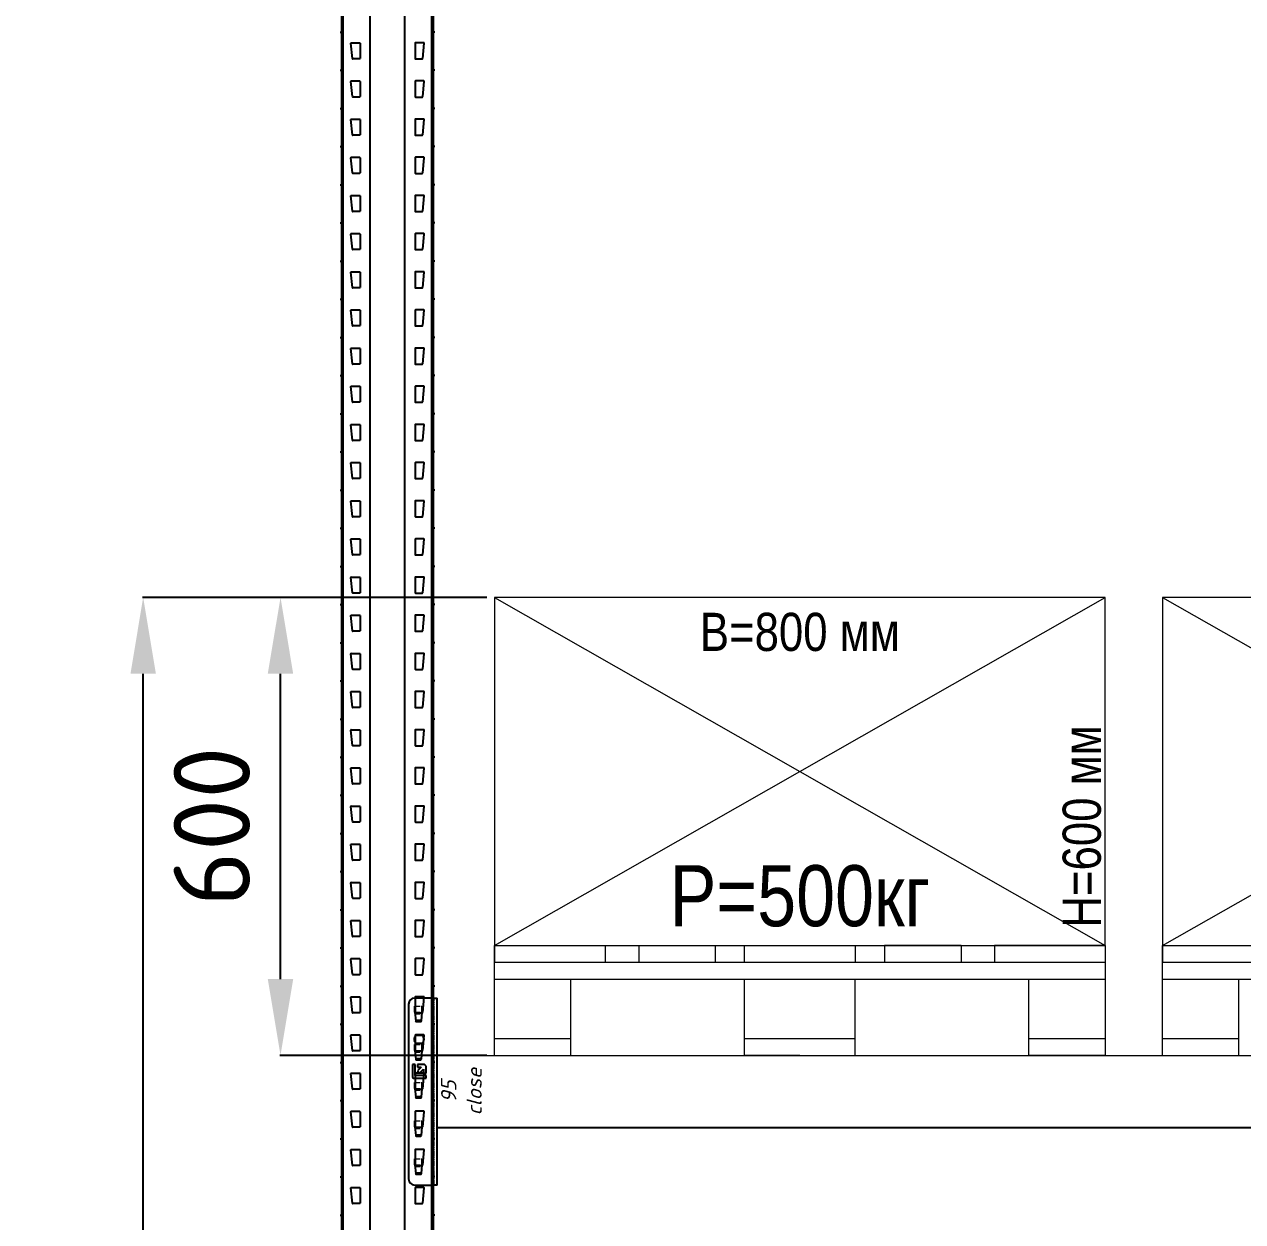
# Model space of a CAD drawing. Header units: millimetres. Extents: x 2140 to 223837, y 2113 to 170313.
# Drawn here: x 203713 to 205309, y 119786 to 121355 of the extents above; entities that cross this region are included whole.
import ezdxf

# ---------------------------------------------------------------- set-up
doc = ezdxf.new("R2010")
doc.units = ezdxf.units.MM
doc.linetypes.add('PHANTOM', pattern=[12.7, 6.35, -1.27, 1.27, -1.27, 1.27, -1.27])
doc.layers.add('0_ANNOT_Dimensions', color=7, linetype='Continuous')
doc.layers.add('2.Стойка', color=7, linetype='Continuous')
for name, color, linetype, lineweight in [('1.Балка', 5, 'Continuous', 0), ('20.Груз', 7, 'Continuous', 0), ('25.Размера', 7, 'Continuous', 0), ('37.Паллеты', 32, 'Continuous', 0), ('7.Поддон', 32, 'Continuous', 0)]:
    doc.layers.add(name, color=color, linetype=linetype, lineweight=lineweight)
doc.styles.add('Arial Narrow', font='ARIALN.TTF')
doc.styles.add('GOST', font='isocpeur.ttf')
doc.styles.get("Standard").update_dxf_attribs({"font": 'isocpeur.ttf'})
doc.styles.add('Курсив', font='isocpeui.ttf')
doc.dimstyles.new('100', dxfattribs={"dimtxt": 100, "dimasz": 100, "dimexe": 1, "dimexo": 10, "dimgap": 40, "dimtad": 1, "dimdec": 0, "dimzin": 0, "dimdsep": 46, "dimtxsty": 'Standard', "dimcen": 0.09, "dimadec": 0, "dimazin": 0, "dimtfac": 1, "dimtdec": 0, "dimtofl": 0, "dimtmove": 0, "dimatfit": 3, "dimfxl": 1, "dimtolj": 1, "dimtzin": 0, "dimarcsym": 0})
doc.dimstyles.new('80', dxfattribs={"dimtxt": 80, "dimasz": 80, "dimexe": 0.18, "dimexo": 0, "dimgap": 20, "dimtad": 1, "dimdec": 0, "dimzin": 0, "dimdsep": 46, "dimtxsty": 'Курсив', "dimcen": 0.09, "dimadec": 0, "dimazin": 0, "dimtfac": 1, "dimtdec": 0, "dimtofl": 0, "dimtmove": 0, "dimatfit": 3, "dimfxl": 0.18, "dimtolj": 1, "dimtzin": 0, "dimarcsym": 0})
doc.dimstyles.new('blok40', dxfattribs={"dimtxt": 40, "dimasz": 80, "dimexe": 0.18, "dimexo": 0, "dimgap": 5, "dimtad": 1, "dimtoh": 1, "dimdec": 0, "dimzin": 0, "dimdsep": 46, "dimtxsty": 'GOST', "dimblk": 'NONE', "dimcen": 0.09, "dimse1": 1, "dimse2": 1, "dimsd1": 1, "dimsd2": 1, "dimadec": 0, "dimazin": 0, "dimtfac": 1, "dimtdec": 0, "dimtofl": 0, "dimtmove": 0, "dimatfit": 2, "dimldrblk": 'NONE', "dimfxl": 0.18, "dimtolj": 1, "dimtzin": 0, "dimarcsym": 0})
doc.dimstyles.new('Рзм блок', dxfattribs={"dimtxt": 40, "dimasz": 80, "dimexe": 0.18, "dimexo": 0, "dimgap": 5, "dimtad": 1, "dimtoh": 1, "dimdec": 0, "dimzin": 0, "dimdsep": 46, "dimtxsty": 'Курсив', "dimblk": 'NONE', "dimcen": 0.09, "dimse1": 1, "dimse2": 1, "dimsd1": 1, "dimsd2": 1, "dimadec": 0, "dimazin": 0, "dimtfac": 1, "dimtdec": 0, "dimtofl": 0, "dimtmove": 0, "dimatfit": 2, "dimldrblk": 'NONE', "dimfxl": 0.18, "dimtolj": 1, "dimtzin": 0, "dimarcsym": 0})

# ---------------------------------------------------------------- blocks, each defined once
blk = doc.blocks.new('*U491')
at = {"layer": '2.Стойка', "color": 0, "linetype": 'ByBlock'}
for p, q in [((-120, 0), (-120, 12200)), ((-118, 0), (-118, 12200)), ((-82.7, 0), (-82.7, 12200)), ((-37.3, 0), (-37.3, 12200)), ((-2, 0), (-2, 12200)), ((0, 0), (0, 12200)), ((-120, 11620.5), (-118, 11620.5)), ((0, 11620.5), (-2, 11620.5)), ((-122, 11615), (-118, 11615)), ((-120, 11609.5), (-118, 11609.5)), ((-106.1, 11580.5), (-108, 11600.5)), ((-107.5, 11601), (-96.5, 11601)), ((-96, 11600.5), (-96, 11580.5)), ((-24, 11600.5), (-24, 11580.5)), ((-12.5, 11601), (-23.5, 11601)), ((-13.9, 11580.5), (-12, 11600.5)), ((2, 11615), (-2, 11615)), ((0, 11609.5), (-2, 11609.5)), ((-120, 11570.5), (-118, 11570.5)), ((-96.5, 11580), (-105.6, 11580)), ((-23.5, 11580), (-14.4, 11580)), ((0, 11570.5), (-2, 11570.5)), ((-122, 11565), (-118, 11565)), ((-120, 11559.5), (-118, 11559.5)), ((2, 11565), (-2, 11565)), ((0, 11559.5), (-2, 11559.5)), ((-106.1, 11530.5), (-108, 11550.5)), ((-107.5, 11551), (-96.5, 11551)), ((-96, 11550.5), (-96, 11530.5)), ((-24, 11550.5), (-24, 11530.5)), ((-12.5, 11551), (-23.5, 11551)), ((-13.9, 11530.5), (-12, 11550.5)), ((-120, 11520.5), (-118, 11520.5)), ((-96.5, 11530), (-105.6, 11530)), ((-23.5, 11530), (-14.4, 11530)), ((0, 11520.5), (-2, 11520.5)), ((-122, 11515), (-118, 11515)), ((-120, 11509.5), (-118, 11509.5)), ((2, 11515), (-2, 11515)), ((0, 11509.5), (-2, 11509.5)), ((-106.1, 11480.5), (-108, 11500.5)), ((-107.5, 11501), (-96.5, 11501)), ((-96, 11500.5), (-96, 11480.5)), ((-24, 11500.5), (-24, 11480.5)), ((-12.5, 11501), (-23.5, 11501)), ((-13.9, 11480.5), (-12, 11500.5)), ((-96.5, 11480), (-105.6, 11480)), ((-23.5, 11480), (-14.4, 11480)), ((-122, 11465), (-118, 11465)), ((-120, 11470.5), (-118, 11470.5)), ((-120, 11459.5), (-118, 11459.5)), ((0, 11470.5), (-2, 11470.5)), ((2, 11465), (-2, 11465)), ((0, 11459.5), (-2, 11459.5)), ((-106.1, 11430.5), (-108, 11450.5)), ((-107.5, 11451), (-96.5, 11451)), ((-96, 11450.5), (-96, 11430.5)), ((-24, 11450.5), (-24, 11430.5)), ((-12.5, 11451), (-23.5, 11451)), ((-13.9, 11430.5), (-12, 11450.5)), ((-96.5, 11430), (-105.6, 11430)), ((-23.5, 11430), (-14.4, 11430)), ((-122, 11415), (-118, 11415)), ((-120, 11420.5), (-118, 11420.5)), ((-120, 11409.5), (-118, 11409.5)), ((0, 11420.5), (-2, 11420.5)), ((2, 11415), (-2, 11415)), ((0, 11409.5), (-2, 11409.5)), ((-106.1, 11380.5), (-108, 11400.5)), ((-107.5, 11401), (-96.5, 11401)), ((-96, 11400.5), (-96, 11380.5)), ((-24, 11400.5), (-24, 11380.5)), ((-12.5, 11401), (-23.5, 11401)), ((-13.9, 11380.5), (-12, 11400.5)), ((-96.5, 11380), (-105.6, 11380)), ((-23.5, 11380), (-14.4, 11380)), ((-122, 11365), (-118, 11365)), ((-120, 11370.5), (-118, 11370.5)), ((0, 11370.5), (-2, 11370.5)), ((2, 11365), (-2, 11365)), ((-120, 11359.5), (-118, 11359.5)), ((-106.1, 11330.5), (-108, 11350.5)), ((-107.5, 11351), (-96.5, 11351)), ((-96, 11350.5), (-96, 11330.5)), ((-24, 11350.5), (-24, 11330.5)), ((-12.5, 11351), (-23.5, 11351)), ((-13.9, 11330.5), (-12, 11350.5)), ((0, 11359.5), (-2, 11359.5)), ((-96.5, 11330), (-105.6, 11330)), ((-23.5, 11330), (-14.4, 11330)), ((-122, 11315), (-118, 11315)), ((-120, 11320.5), (-118, 11320.5)), ((0, 11320.5), (-2, 11320.5)), ((2, 11315), (-2, 11315)), ((-120, 11309.5), (-118, 11309.5)), ((-106.1, 11280.5), (-108, 11300.5)), ((-107.5, 11301), (-96.5, 11301)), ((-96, 11300.5), (-96, 11280.5)), ((-24, 11300.5), (-24, 11280.5)), ((-12.5, 11301), (-23.5, 11301)), ((-13.9, 11280.5), (-12, 11300.5)), ((0, 11309.5), (-2, 11309.5)), ((-122, 11265), (-118, 11265)), ((-120, 11270.5), (-118, 11270.5)), ((-96.5, 11280), (-105.6, 11280)), ((-23.5, 11280), (-14.4, 11280)), ((0, 11270.5), (-2, 11270.5)), ((2, 11265), (-2, 11265)), ((-120, 11259.5), (-118, 11259.5)), ((-106.1, 11230.5), (-108, 11250.5)), ((-107.5, 11251), (-96.5, 11251)), ((-96, 11250.5), (-96, 11230.5)), ((-24, 11250.5), (-24, 11230.5)), ((-12.5, 11251), (-23.5, 11251)), ((-13.9, 11230.5), (-12, 11250.5)), ((0, 11259.5), (-2, 11259.5)), ((-120, 11220.5), (-118, 11220.5)), ((-96.5, 11230), (-105.6, 11230)), ((-23.5, 11230), (-14.4, 11230)), ((0, 11220.5), (-2, 11220.5)), ((-122, 11215), (-118, 11215)), ((-120, 11209.5), (-118, 11209.5)), ((-107.5, 11201), (-96.5, 11201)), ((-12.5, 11201), (-23.5, 11201)), ((2, 11215), (-2, 11215)), ((0, 11209.5), (-2, 11209.5)), ((-106.1, 11180.5), (-108, 11200.5)), ((-96, 11200.5), (-96, 11180.5)), ((-24, 11200.5), (-24, 11180.5)), ((-13.9, 11180.5), (-12, 11200.5)), ((-120, 11170.5), (-118, 11170.5)), ((-96.5, 11180), (-105.6, 11180)), ((-23.5, 11180), (-14.4, 11180)), ((0, 11170.5), (-2, 11170.5)), ((-122, 11165), (-118, 11165)), ((-120, 11159.5), (-118, 11159.5)), ((2, 11165), (-2, 11165)), ((0, 11159.5), (-2, 11159.5)), ((-106.1, 11130.5), (-108, 11150.5)), ((-107.5, 11151), (-96.5, 11151)), ((-96, 11150.5), (-96, 11130.5)), ((-24, 11150.5), (-24, 11130.5)), ((-12.5, 11151), (-23.5, 11151)), ((-13.9, 11130.5), (-12, 11150.5)), ((-96.5, 11130), (-105.6, 11130)), ((-23.5, 11130), (-14.4, 11130)), ((-122, 11115), (-118, 11115)), ((-120, 11120.5), (-118, 11120.5)), ((-120, 11109.5), (-118, 11109.5)), ((0, 11120.5), (-2, 11120.5)), ((2, 11115), (-2, 11115)), ((0, 11109.5), (-2, 11109.5)), ((-106.1, 11080.5), (-108, 11100.5)), ((-107.5, 11101), (-96.5, 11101)), ((-96, 11100.5), (-96, 11080.5)), ((-24, 11100.5), (-24, 11080.5)), ((-12.5, 11101), (-23.5, 11101)), ((-13.9, 11080.5), (-12, 11100.5)), ((-96.5, 11080), (-105.6, 11080)), ((-23.5, 11080), (-14.4, 11080)), ((-122, 11065), (-118, 11065)), ((-120, 11070.5), (-118, 11070.5)), ((-120, 11059.5), (-118, 11059.5)), ((0, 11070.5), (-2, 11070.5)), ((2, 11065), (-2, 11065)), ((0, 11059.5), (-2, 11059.5)), ((-106.1, 11030.5), (-108, 11050.5)), ((-107.5, 11051), (-96.5, 11051)), ((-96, 11050.5), (-96, 11030.5)), ((-24, 11050.5), (-24, 11030.5)), ((-12.5, 11051), (-23.5, 11051)), ((-13.9, 11030.5), (-12, 11050.5)), ((-96.5, 11030), (-105.6, 11030)), ((-23.5, 11030), (-14.4, 11030)), ((-122, 11015), (-118, 11015)), ((-120, 11020.5), (-118, 11020.5)), ((-120, 11009.5), (-118, 11009.5)), ((0, 11020.5), (-2, 11020.5)), ((2, 11015), (-2, 11015)), ((0, 11009.5), (-2, 11009.5)), ((-106.1, 10980.5), (-108, 11000.5)), ((-107.5, 11001), (-96.5, 11001)), ((-96, 11000.5), (-96, 10980.5)), ((-24, 11000.5), (-24, 10980.5)), ((-12.5, 11001), (-23.5, 11001)), ((-13.9, 10980.5), (-12, 11000.5)), ((-96.5, 10980), (-105.6, 10980)), ((-23.5, 10980), (-14.4, 10980)), ((-122, 10965), (-118, 10965)), ((-120, 10970.5), (-118, 10970.5)), ((0, 10970.5), (-2, 10970.5)), ((2, 10965), (-2, 10965)), ((-120, 10959.5), (-118, 10959.5)), ((-106.1, 10930.5), (-108, 10950.5)), ((-107.5, 10951), (-96.5, 10951)), ((-96, 10950.5), (-96, 10930.5)), ((-24, 10950.5), (-24, 10930.5)), ((-12.5, 10951), (-23.5, 10951)), ((-13.9, 10930.5), (-12, 10950.5)), ((0, 10959.5), (-2, 10959.5)), ((-96.5, 10930), (-105.6, 10930)), ((-23.5, 10930), (-14.4, 10930)), ((-122, 10915), (-118, 10915)), ((-120, 10920.5), (-118, 10920.5)), ((0, 10920.5), (-2, 10920.5)), ((2, 10915), (-2, 10915)), ((-120, 10909.5), (-118, 10909.5)), ((-106.1, 10880.5), (-108, 10900.5)), ((-107.5, 10901), (-96.5, 10901)), ((-96, 10900.5), (-96, 10880.5)), ((-24, 10900.5), (-24, 10880.5)), ((-12.5, 10901), (-23.5, 10901)), ((-13.9, 10880.5), (-12, 10900.5)), ((0, 10909.5), (-2, 10909.5)), ((-120, 10870.5), (-118, 10870.5)), ((-96.5, 10880), (-105.6, 10880)), ((-23.5, 10880), (-14.4, 10880)), ((0, 10870.5), (-2, 10870.5)), ((-122, 10865), (-118, 10865)), ((-120, 10859.5), (-118, 10859.5)), ((-106.1, 10830.5), (-108, 10850.5)), ((-107.5, 10851), (-96.5, 10851)), ((-96, 10850.5), (-96, 10830.5)), ((-24, 10850.5), (-24, 10830.5)), ((-12.5, 10851), (-23.5, 10851)), ((-13.9, 10830.5), (-12, 10850.5)), ((2, 10865), (-2, 10865)), ((0, 10859.5), (-2, 10859.5)), ((-120, 10820.5), (-118, 10820.5)), ((-96.5, 10830), (-105.6, 10830)), ((-23.5, 10830), (-14.4, 10830)), ((0, 10820.5), (-2, 10820.5)), ((-122, 10815), (-118, 10815)), ((-120, 10809.5), (-118, 10809.5)), ((2, 10815), (-2, 10815)), ((0, 10809.5), (-2, 10809.5)), ((-106.1, 10780.5), (-108, 10800.5)), ((-107.5, 10801), (-96.5, 10801)), ((-96, 10800.5), (-96, 10780.5)), ((-24, 10800.5), (-24, 10780.5)), ((-12.5, 10801), (-23.5, 10801)), ((-13.9, 10780.5), (-12, 10800.5)), ((-120, 10770.5), (-118, 10770.5)), ((-96.5, 10780), (-105.6, 10780)), ((-23.5, 10780), (-14.4, 10780)), ((0, 10770.5), (-2, 10770.5)), ((-122, 10765), (-118, 10765)), ((-120, 10759.5), (-118, 10759.5)), ((2, 10765), (-2, 10765)), ((0, 10759.5), (-2, 10759.5)), ((-106.1, 10730.5), (-108, 10750.5)), ((-107.5, 10751), (-96.5, 10751)), ((-96, 10750.5), (-96, 10730.5)), ((-24, 10750.5), (-24, 10730.5)), ((-12.5, 10751), (-23.5, 10751)), ((-13.9, 10730.5), (-12, 10750.5)), ((-96.5, 10730), (-105.6, 10730)), ((-23.5, 10730), (-14.4, 10730)), ((-122, 10715), (-118, 10715)), ((-120, 10720.5), (-118, 10720.5)), ((-120, 10709.5), (-118, 10709.5)), ((0, 10720.5), (-2, 10720.5)), ((2, 10715), (-2, 10715)), ((0, 10709.5), (-2, 10709.5)), ((-106.1, 10680.5), (-108, 10700.5)), ((-107.5, 10701), (-96.5, 10701)), ((-96, 10700.5), (-96, 10680.5)), ((-24, 10700.5), (-24, 10680.5)), ((-12.5, 10701), (-23.5, 10701)), ((-13.9, 10680.5), (-12, 10700.5)), ((-96.5, 10680), (-105.6, 10680)), ((-23.5, 10680), (-14.4, 10680)), ((-122, 10665), (-118, 10665)), ((-120, 10670.5), (-118, 10670.5)), ((-120, 10659.5), (-118, 10659.5)), ((0, 10670.5), (-2, 10670.5)), ((2, 10665), (-2, 10665)), ((0, 10659.5), (-2, 10659.5)), ((-106.1, 10630.5), (-108, 10650.5)), ((-107.5, 10651), (-96.5, 10651)), ((-96, 10650.5), (-96, 10630.5)), ((-24, 10650.5), (-24, 10630.5)), ((-12.5, 10651), (-23.5, 10651)), ((-13.9, 10630.5), (-12, 10650.5)), ((-96.5, 10630), (-105.6, 10630)), ((-23.5, 10630), (-14.4, 10630)), ((-122, 10615), (-118, 10615)), ((-120, 10620.5), (-118, 10620.5)), ((0, 10620.5), (-2, 10620.5)), ((2, 10615), (-2, 10615)), ((-120, 10609.5), (-118, 10609.5)), ((-106.1, 10580.5), (-108, 10600.5)), ((-107.5, 10601), (-96.5, 10601)), ((-96, 10600.5), (-96, 10580.5)), ((-24, 10600.5), (-24, 10580.5)), ((-12.5, 10601), (-23.5, 10601)), ((-13.9, 10580.5), (-12, 10600.5)), ((0, 10609.5), (-2, 10609.5)), ((-96.5, 10580), (-105.6, 10580)), ((-23.5, 10580), (-14.4, 10580)), ((-122, 10565), (-118, 10565)), ((-120, 10570.5), (-118, 10570.5)), ((0, 10570.5), (-2, 10570.5)), ((2, 10565), (-2, 10565)), ((-120, 10559.5), (-118, 10559.5)), ((-106.1, 10530.5), (-108, 10550.5)), ((-107.5, 10551), (-96.5, 10551)), ((-96, 10550.5), (-96, 10530.5)), ((-24, 10550.5), (-24, 10530.5)), ((-12.5, 10551), (-23.5, 10551)), ((-13.9, 10530.5), (-12, 10550.5)), ((0, 10559.5), (-2, 10559.5)), ((-122, 10515), (-118, 10515)), ((-120, 10520.5), (-118, 10520.5)), ((-96.5, 10530), (-105.6, 10530)), ((-23.5, 10530), (-14.4, 10530)), ((0, 10520.5), (-2, 10520.5)), ((2, 10515), (-2, 10515)), ((-120, 10509.5), (-118, 10509.5)), ((-106.1, 10480.5), (-108, 10500.5)), ((-107.5, 10501), (-96.5, 10501)), ((-96, 10500.5), (-96, 10480.5)), ((-24, 10500.5), (-24, 10480.5)), ((-12.5, 10501), (-23.5, 10501)), ((-13.9, 10480.5), (-12, 10500.5)), ((0, 10509.5), (-2, 10509.5)), ((-120, 10470.5), (-118, 10470.5)), ((-96.5, 10480), (-105.6, 10480)), ((-23.5, 10480), (-14.4, 10480)), ((0, 10470.5), (-2, 10470.5)), ((-122, 10465), (-118, 10465)), ((-120, 10459.5), (-118, 10459.5)), ((-107.5, 10451), (-96.5, 10451)), ((-12.5, 10451), (-23.5, 10451)), ((2, 10465), (-2, 10465)), ((0, 10459.5), (-2, 10459.5)), ((-106.1, 10430.5), (-108, 10450.5)), ((-96, 10450.5), (-96, 10430.5)), ((-24, 10450.5), (-24, 10430.5)), ((-13.9, 10430.5), (-12, 10450.5)), ((-120, 10420.5), (-118, 10420.5)), ((-96.5, 10430), (-105.6, 10430)), ((-23.5, 10430), (-14.4, 10430)), ((0, 10420.5), (-2, 10420.5)), ((-122, 10415), (-118, 10415)), ((-120, 10409.5), (-118, 10409.5)), ((2, 10415), (-2, 10415)), ((0, 10409.5), (-2, 10409.5)), ((-106.1, 10380.5), (-108, 10400.5)), ((-107.5, 10401), (-96.5, 10401)), ((-96, 10400.5), (-96, 10380.5)), ((-24, 10400.5), (-24, 10380.5)), ((-12.5, 10401), (-23.5, 10401)), ((-13.9, 10380.5), (-12, 10400.5)), ((-96.5, 10380), (-105.6, 10380)), ((-23.5, 10380), (-14.4, 10380)), ((-122, 10365), (-118, 10365)), ((-120, 10370.5), (-118, 10370.5)), ((-120, 10359.5), (-118, 10359.5)), ((0, 10370.5), (-2, 10370.5)), ((2, 10365), (-2, 10365)), ((0, 10359.5), (-2, 10359.5)), ((-106.1, 10330.5), (-108, 10350.5)), ((-107.5, 10351), (-96.5, 10351)), ((-96, 10350.5), (-96, 10330.5)), ((-24, 10350.5), (-24, 10330.5)), ((-12.5, 10351), (-23.5, 10351)), ((-13.9, 10330.5), (-12, 10350.5)), ((-96.5, 10330), (-105.6, 10330)), ((-23.5, 10330), (-14.4, 10330)), ((-122, 10315), (-118, 10315)), ((-120, 10320.5), (-118, 10320.5)), ((-120, 10309.5), (-118, 10309.5)), ((0, 10320.5), (-2, 10320.5)), ((2, 10315), (-2, 10315)), ((0, 10309.5), (-2, 10309.5)), ((-106.1, 10280.5), (-108, 10300.5)), ((-107.5, 10301), (-96.5, 10301)), ((-96, 10300.5), (-96, 10280.5)), ((-24, 10300.5), (-24, 10280.5)), ((-12.5, 10301), (-23.5, 10301)), ((-13.9, 10280.5), (-12, 10300.5)), ((-96.5, 10280), (-105.6, 10280)), ((-23.5, 10280), (-14.4, 10280)), ((-122, 10265), (-118, 10265)), ((-120, 10270.5), (-118, 10270.5)), ((-120, 10259.5), (-118, 10259.5)), ((0, 10270.5), (-2, 10270.5)), ((2, 10265), (-2, 10265)), ((0, 10259.5), (-2, 10259.5)), ((-106.1, 10230.5), (-108, 10250.5)), ((-107.5, 10251), (-96.5, 10251)), ((-96, 10250.5), (-96, 10230.5)), ((-24, 10250.5), (-24, 10230.5)), ((-12.5, 10251), (-23.5, 10251)), ((-13.9, 10230.5), (-12, 10250.5)), ((-96.5, 10230), (-105.6, 10230)), ((-23.5, 10230), (-14.4, 10230)), ((-122, 10215), (-118, 10215)), ((-120, 10220.5), (-118, 10220.5)), ((0, 10220.5), (-2, 10220.5)), ((2, 10215), (-2, 10215)), ((-120, 10209.5), (-118, 10209.5)), ((-106.1, 10180.5), (-108, 10200.5)), ((-107.5, 10201), (-96.5, 10201)), ((-96, 10200.5), (-96, 10180.5)), ((-24, 10200.5), (-24, 10180.5)), ((-12.5, 10201), (-23.5, 10201)), ((-13.9, 10180.5), (-12, 10200.5)), ((0, 10209.5), (-2, 10209.5)), ((-96.5, 10180), (-105.6, 10180)), ((-23.5, 10180), (-14.4, 10180)), ((-122, 10165), (-118, 10165)), ((-120, 10170.5), (-118, 10170.5)), ((0, 10170.5), (-2, 10170.5)), ((2, 10165), (-2, 10165)), ((-120, 10159.5), (-118, 10159.5)), ((-106.1, 10130.5), (-108, 10150.5)), ((-107.5, 10151), (-96.5, 10151)), ((-96, 10150.5), (-96, 10130.5)), ((-24, 10150.5), (-24, 10130.5)), ((-12.5, 10151), (-23.5, 10151)), ((-13.9, 10130.5), (-12, 10150.5)), ((0, 10159.5), (-2, 10159.5)), ((-120, 10120.5), (-118, 10120.5)), ((-96.5, 10130), (-105.6, 10130)), ((-23.5, 10130), (-14.4, 10130)), ((0, 10120.5), (-2, 10120.5)), ((-122, 10115), (-118, 10115)), ((-120, 10109.5), (-118, 10109.5)), ((-106.1, 10080.5), (-108, 10100.5)), ((-107.5, 10101), (-96.5, 10101)), ((-96, 10100.5), (-96, 10080.5)), ((-24, 10100.5), (-24, 10080.5)), ((-12.5, 10101), (-23.5, 10101)), ((-13.9, 10080.5), (-12, 10100.5)), ((2, 10115), (-2, 10115)), ((0, 10109.5), (-2, 10109.5)), ((-120, 10070.5), (-118, 10070.5)), ((-96.5, 10080), (-105.6, 10080)), ((-23.5, 10080), (-14.4, 10080)), ((0, 10070.5), (-2, 10070.5)), ((-122, 10065), (-118, 10065)), ((-120, 10059.5), (-118, 10059.5)), ((2, 10065), (-2, 10065)), ((0, 10059.5), (-2, 10059.5))]:
    blk.add_line(p, q, dxfattribs=at)
for centre, start, end in [((-107.5, 11600.5), 90, 185.4403), ((-96.5, 11600.5), 0, 90), ((-23.5, 11600.5), 90, 180), ((-12.5, 11600.5), 354.5597, 90), ((-105.6, 11580.5), 185.4403, 270), ((-96.5, 11580.5), 270, 0), ((-23.5, 11580.5), 180, 270), ((-14.4, 11580.5), 270, 354.5597), ((-107.5, 11550.5), 90, 185.4403), ((-96.5, 11550.5), 0, 90), ((-23.5, 11550.5), 90, 180), ((-12.5, 11550.5), 354.5597, 90), ((-105.6, 11530.5), 185.4403, 270), ((-96.5, 11530.5), 270, 0), ((-23.5, 11530.5), 180, 270), ((-14.4, 11530.5), 270, 354.5597), ((-107.5, 11500.5), 90, 185.4403), ((-96.5, 11500.5), 0, 90), ((-23.5, 11500.5), 90, 180), ((-12.5, 11500.5), 354.5597, 90), ((-105.6, 11480.5), 185.4403, 270), ((-96.5, 11480.5), 270, 0), ((-23.5, 11480.5), 180, 270), ((-14.4, 11480.5), 270, 354.5597), ((-107.5, 11450.5), 90, 185.4403), ((-96.5, 11450.5), 0, 90), ((-23.5, 11450.5), 90, 180), ((-12.5, 11450.5), 354.5597, 90), ((-105.6, 11430.5), 185.4403, 270), ((-96.5, 11430.5), 270, 0), ((-23.5, 11430.5), 180, 270), ((-14.4, 11430.5), 270, 354.5597), ((-107.5, 11400.5), 90, 185.4403), ((-96.5, 11400.5), 0, 90), ((-23.5, 11400.5), 90, 180), ((-12.5, 11400.5), 354.5597, 90), ((-105.6, 11380.5), 185.4403, 270), ((-96.5, 11380.5), 270, 0), ((-23.5, 11380.5), 180, 270), ((-14.4, 11380.5), 270, 354.5597), ((-107.5, 11350.5), 90, 185.4403), ((-96.5, 11350.5), 0, 90), ((-23.5, 11350.5), 90, 180), ((-12.5, 11350.5), 354.5597, 90), ((-105.6, 11330.5), 185.4403, 270), ((-96.5, 11330.5), 270, 0), ((-23.5, 11330.5), 180, 270), ((-14.4, 11330.5), 270, 354.5597), ((-107.5, 11300.5), 90, 185.4403), ((-96.5, 11300.5), 0, 90), ((-23.5, 11300.5), 90, 180), ((-12.5, 11300.5), 354.5597, 90), ((-105.6, 11280.5), 185.4403, 270), ((-96.5, 11280.5), 270, 0), ((-23.5, 11280.5), 180, 270), ((-14.4, 11280.5), 270, 354.5597), ((-107.5, 11250.5), 90, 185.4403), ((-96.5, 11250.5), 0, 90), ((-23.5, 11250.5), 90, 180), ((-12.5, 11250.5), 354.5597, 90), ((-105.6, 11230.5), 185.4403, 270), ((-96.5, 11230.5), 270, 0), ((-23.5, 11230.5), 180, 270), ((-14.4, 11230.5), 270, 354.5597), ((-107.5, 11200.5), 90, 185.4403), ((-96.5, 11200.5), 0, 90), ((-23.5, 11200.5), 90, 180), ((-12.5, 11200.5), 354.5597, 90), ((-105.6, 11180.5), 185.4403, 270), ((-96.5, 11180.5), 270, 0), ((-23.5, 11180.5), 180, 270), ((-14.4, 11180.5), 270, 354.5597), ((-107.5, 11150.5), 90, 185.4403), ((-96.5, 11150.5), 0, 90), ((-23.5, 11150.5), 90, 180), ((-12.5, 11150.5), 354.5597, 90), ((-105.6, 11130.5), 185.4403, 270), ((-96.5, 11130.5), 270, 0), ((-23.5, 11130.5), 180, 270), ((-14.4, 11130.5), 270, 354.5597), ((-107.5, 11100.5), 90, 185.4403), ((-96.5, 11100.5), 0, 90), ((-23.5, 11100.5), 90, 180), ((-12.5, 11100.5), 354.5597, 90), ((-105.6, 11080.5), 185.4403, 270), ((-96.5, 11080.5), 270, 0), ((-23.5, 11080.5), 180, 270), ((-14.4, 11080.5), 270, 354.5597), ((-107.5, 11050.5), 90, 185.4403), ((-96.5, 11050.5), 0, 90), ((-23.5, 11050.5), 90, 180), ((-12.5, 11050.5), 354.5597, 90), ((-105.6, 11030.5), 185.4403, 270), ((-96.5, 11030.5), 270, 0), ((-23.5, 11030.5), 180, 270), ((-14.4, 11030.5), 270, 354.5597), ((-107.5, 11000.5), 90, 185.4403), ((-96.5, 11000.5), 0, 90), ((-23.5, 11000.5), 90, 180), ((-12.5, 11000.5), 354.5597, 90), ((-105.6, 10980.5), 185.4403, 270), ((-96.5, 10980.5), 270, 0), ((-23.5, 10980.5), 180, 270), ((-14.4, 10980.5), 270, 354.5597), ((-107.5, 10950.5), 90, 185.4403), ((-96.5, 10950.5), 0, 90), ((-23.5, 10950.5), 90, 180), ((-12.5, 10950.5), 354.5597, 90), ((-105.6, 10930.5), 185.4403, 270), ((-96.5, 10930.5), 270, 0), ((-23.5, 10930.5), 180, 270), ((-14.4, 10930.5), 270, 354.5597), ((-107.5, 10900.5), 90, 185.4403), ((-96.5, 10900.5), 0, 90), ((-23.5, 10900.5), 90, 180), ((-12.5, 10900.5), 354.5597, 90), ((-105.6, 10880.5), 185.4403, 270), ((-96.5, 10880.5), 270, 0), ((-23.5, 10880.5), 180, 270), ((-14.4, 10880.5), 270, 354.5597), ((-107.5, 10850.5), 90, 185.4403), ((-96.5, 10850.5), 0, 90), ((-23.5, 10850.5), 90, 180), ((-12.5, 10850.5), 354.5597, 90), ((-105.6, 10830.5), 185.4403, 270), ((-96.5, 10830.5), 270, 0), ((-23.5, 10830.5), 180, 270), ((-14.4, 10830.5), 270, 354.5597), ((-107.5, 10800.5), 90, 185.4403), ((-96.5, 10800.5), 0, 90), ((-23.5, 10800.5), 90, 180), ((-12.5, 10800.5), 354.5597, 90), ((-105.6, 10780.5), 185.4403, 270), ((-96.5, 10780.5), 270, 0), ((-23.5, 10780.5), 180, 270), ((-14.4, 10780.5), 270, 354.5597), ((-107.5, 10750.5), 90, 185.4403), ((-96.5, 10750.5), 0, 90), ((-23.5, 10750.5), 90, 180), ((-12.5, 10750.5), 354.5597, 90), ((-105.6, 10730.5), 185.4403, 270), ((-96.5, 10730.5), 270, 0), ((-23.5, 10730.5), 180, 270), ((-14.4, 10730.5), 270, 354.5597), ((-107.5, 10700.5), 90, 185.4403), ((-96.5, 10700.5), 0, 90), ((-23.5, 10700.5), 90, 180), ((-12.5, 10700.5), 354.5597, 90), ((-105.6, 10680.5), 185.4403, 270), ((-96.5, 10680.5), 270, 0), ((-23.5, 10680.5), 180, 270), ((-14.4, 10680.5), 270, 354.5597), ((-107.5, 10650.5), 90, 185.4403), ((-96.5, 10650.5), 0, 90), ((-23.5, 10650.5), 90, 180), ((-12.5, 10650.5), 354.5597, 90), ((-105.6, 10630.5), 185.4403, 270), ((-96.5, 10630.5), 270, 0), ((-23.5, 10630.5), 180, 270), ((-14.4, 10630.5), 270, 354.5597), ((-107.5, 10600.5), 90, 185.4403), ((-96.5, 10600.5), 0, 90), ((-23.5, 10600.5), 90, 180), ((-12.5, 10600.5), 354.5597, 90), ((-105.6, 10580.5), 185.4403, 270), ((-96.5, 10580.5), 270, 0), ((-23.5, 10580.5), 180, 270), ((-14.4, 10580.5), 270, 354.5597), ((-107.5, 10550.5), 90, 185.4403), ((-96.5, 10550.5), 0, 90), ((-23.5, 10550.5), 90, 180), ((-12.5, 10550.5), 354.5597, 90), ((-96.5, 10530.5), 270, 0), ((-23.5, 10530.5), 180, 270), ((-105.6, 10530.5), 185.4403, 270), ((-14.4, 10530.5), 270, 354.5597), ((-107.5, 10500.5), 90, 185.4403), ((-96.5, 10500.5), 0, 90), ((-23.5, 10500.5), 90, 180), ((-12.5, 10500.5), 354.5597, 90), ((-105.6, 10480.5), 185.4403, 270), ((-96.5, 10480.5), 270, 0), ((-23.5, 10480.5), 180, 270), ((-14.4, 10480.5), 270, 354.5597), ((-107.5, 10450.5), 90, 185.4403), ((-96.5, 10450.5), 0, 90), ((-23.5, 10450.5), 90, 180), ((-12.5, 10450.5), 354.5597, 90), ((-105.6, 10430.5), 185.4403, 270), ((-96.5, 10430.5), 270, 0), ((-23.5, 10430.5), 180, 270), ((-14.4, 10430.5), 270, 354.5597), ((-107.5, 10400.5), 90, 185.4403), ((-96.5, 10400.5), 0, 90), ((-23.5, 10400.5), 90, 180), ((-12.5, 10400.5), 354.5597, 90), ((-105.6, 10380.5), 185.4403, 270), ((-96.5, 10380.5), 270, 0), ((-23.5, 10380.5), 180, 270), ((-14.4, 10380.5), 270, 354.5597), ((-107.5, 10350.5), 90, 185.4403), ((-96.5, 10350.5), 0, 90), ((-23.5, 10350.5), 90, 180), ((-12.5, 10350.5), 354.5597, 90), ((-105.6, 10330.5), 185.4403, 270), ((-96.5, 10330.5), 270, 0), ((-23.5, 10330.5), 180, 270), ((-14.4, 10330.5), 270, 354.5597), ((-107.5, 10300.5), 90, 185.4403), ((-96.5, 10300.5), 0, 90), ((-23.5, 10300.5), 90, 180), ((-12.5, 10300.5), 354.5597, 90), ((-105.6, 10280.5), 185.4403, 270), ((-96.5, 10280.5), 270, 0), ((-23.5, 10280.5), 180, 270), ((-14.4, 10280.5), 270, 354.5597), ((-107.5, 10250.5), 90, 185.4403), ((-96.5, 10250.5), 0, 90), ((-23.5, 10250.5), 90, 180), ((-12.5, 10250.5), 354.5597, 90), ((-105.6, 10230.5), 185.4403, 270), ((-96.5, 10230.5), 270, 0), ((-23.5, 10230.5), 180, 270), ((-14.4, 10230.5), 270, 354.5597), ((-107.5, 10200.5), 90, 185.4403), ((-96.5, 10200.5), 0, 90), ((-23.5, 10200.5), 90, 180), ((-12.5, 10200.5), 354.5597, 90), ((-105.6, 10180.5), 185.4403, 270), ((-96.5, 10180.5), 270, 0), ((-23.5, 10180.5), 180, 270), ((-14.4, 10180.5), 270, 354.5597), ((-107.5, 10150.5), 90, 185.4403), ((-96.5, 10150.5), 0, 90), ((-23.5, 10150.5), 90, 180), ((-12.5, 10150.5), 354.5597, 90), ((-105.6, 10130.5), 185.4403, 270), ((-96.5, 10130.5), 270, 0), ((-23.5, 10130.5), 180, 270), ((-14.4, 10130.5), 270, 354.5597), ((-107.5, 10100.5), 90, 185.4403), ((-96.5, 10100.5), 0, 90), ((-23.5, 10100.5), 90, 180), ((-12.5, 10100.5), 354.5597, 90), ((-105.6, 10080.5), 185.4403, 270), ((-96.5, 10080.5), 270, 0), ((-23.5, 10080.5), 180, 270), ((-14.4, 10080.5), 270, 354.5597)]:
    blk.add_arc(centre, 0.5, start, end, dxfattribs=at)
blk = doc.blocks.new('*D1729')
at = {"layer": 'Defpoints', "color": 0, "transparency": 16777216}
for p in [(5, -40.7), (5, -135.7), (68.4, -135.7)]:
    blk.add_point(p, dxfattribs=at)
at = {"layer": '0_ANNOT_Dimensions', "color": 0, "transparency": 16777216, "insert": (36.7, -88.2), "char_height": 20, "attachment_point": 5, "rotation": 90, "style": 'Курсив'}
blk.add_mtext('\\A1;95\\Pclose', dxfattribs=at)
blk = doc.blocks.new('_None')
blk = doc.blocks.new('поддон')
at = {"layer": '7.Поддон', "color": 0, "linetype": 'ByBlock'}
for p, q in [((0, 0), (0, 144)), ((0, 144), (0, 122)), ((0, 144), (145, 144)), ((145, 144), (145, 122)), ((189, 144), (289, 144)), ((189, 144), (189, 122)), ((289, 144), (289, 122)), ((327.5, 122), (327.5, 144)), ((327.5, 144), (472.5, 144)), ((472.5, 144), (472.5, 122)), ((611, 144), (511, 144)), ((511, 144), (511, 122)), ((611, 144), (611, 122)), ((800, 144), (655, 144)), ((655, 144), (655, 122)), ((800, 144), (800, 0)), ((0, 122), (800, 122)), ((0, 100), (800, 100)), ((100, 0), (100, 100)), ((327.5, 0), (327.5, 100)), ((472.5, 0), (472.5, 100)), ((700, 0), (700, 100)), ((0, 22), (100, 22)), ((327.5, 22), (472.5, 22)), ((700, 22), (800, 22)), ((0, 0), (100, 0)), ((400, 0), (327.5, 0)), ((400, 0), (472.5, 0)), ((800, 0), (700, 0))]:
    blk.add_line(p, q, dxfattribs=at)
blk = doc.blocks.new('*D1588')
at = {"layer": 'Defpoints', "color": 0, "linetype": 'ByBlock', "transparency": 16777216}
for p in [(475, 500, 0), (475, 0, 0), (475, 0)]:
    blk.add_point(p, dxfattribs=at)
at = {"layer": '25.Размера', "color": 0, "linetype": 'ByBlock', "transparency": 16777216, "insert": (475, 208.6), "char_height": 80, "attachment_point": 5, "style": 'Arial Narrow'}
blk.add_mtext('\\A1;Р=500кг', dxfattribs=at)
blk = doc.blocks.new('*D1602')
at = {"layer": 'Defpoints', "color": 0, "linetype": 'ByBlock', "transparency": 16777216}
for p in [(75, 600), (875, 600), (875, 600)]:
    blk.add_point(p, dxfattribs=at)
at = {"layer": '25.Размера', "color": 0, "linetype": 'ByBlock', "transparency": 16777216, "insert": (475, 554.5), "char_height": 50, "attachment_point": 5, "style": 'Arial Narrow'}
blk.add_mtext('\\A1;В=800 мм', dxfattribs=at)
blk = doc.blocks.new('*D1593')
at = {"layer": 'Defpoints', "color": 0, "linetype": 'ByBlock', "transparency": 16777216}
for p in [(875, 600), (875, 600), (875, 0)]:
    blk.add_point(p, dxfattribs=at)
at = {"layer": '25.Размера', "color": 0, "linetype": 'ByBlock', "transparency": 16777216, "insert": (844.5, 300), "char_height": 50, "attachment_point": 5, "rotation": 90, "style": 'Arial Narrow'}
blk.add_mtext('\\A1;Н=600 мм', dxfattribs=at)
blk = doc.blocks.new('*D1597')
at = {"layer": 'Defpoints', "color": 0, "linetype": 'ByBlock', "transparency": 16777216}
for p in [(950, 600), (1750, 600), (1750, 600)]:
    blk.add_point(p, dxfattribs=at)
at = {"layer": '25.Размера', "color": 0, "linetype": 'ByBlock', "transparency": 16777216, "insert": (1350, 554.5), "char_height": 50, "attachment_point": 5, "style": 'Arial Narrow'}
blk.add_mtext('\\A1;В=800 мм', dxfattribs=at)
blk = doc.blocks.new('*D1613')
at = {"layer": '0_ANNOT_Dimensions', "color": 0, "lineweight": -2, "transparency": 16777216}
for p, q in [((204318.8, 120603.8), (203867.7, 120603.8)), ((203868.7, 117803.8), (203868.7, 120503.8)), ((204318.8, 117703.8), (203867.7, 117703.8))]:
    blk.add_line(p, q, dxfattribs=at)
at = {"layer": '0_ANNOT_Dimensions', "color": 0, "transparency": 16777216}
for points in [[(203852.1, 120503.8), (203885.4, 120503.8), (203868.7, 120603.8)], [(203852.1, 117803.8), (203885.4, 117803.8), (203868.7, 117703.8)]]:
    blk.add_solid(points, dxfattribs=at)
at = {"layer": 'Defpoints', "color": 0, "transparency": 16777216}
for p in [(203868.7, 120603.8), (204328.8, 120603.8), (204328.8, 117703.8)]:
    blk.add_point(p, dxfattribs=at)
at = {"layer": '0_ANNOT_Dimensions', "color": 0, "transparency": 16777216, "insert": (203778.7, 119153.8), "char_height": 100, "attachment_point": 5, "rotation": 90}
blk.add_mtext('\\A1;2900', dxfattribs=at)
blk = doc.blocks.new('*D1605')
at = {"layer": '0_ANNOT_Dimensions', "color": 0, "lineweight": -2, "transparency": 16777216}
for p, q in [((204318.8, 120603.8), (204047.6, 120603.8)), ((204048.6, 120103.8), (204048.6, 120503.8)), ((204318.8, 120003.8), (204047.6, 120003.8))]:
    blk.add_line(p, q, dxfattribs=at)
at = {"layer": '0_ANNOT_Dimensions', "color": 0, "transparency": 16777216}
for points in [[(204031.9, 120503.8), (204065.2, 120503.8), (204048.6, 120603.8)], [(204031.9, 120103.8), (204065.2, 120103.8), (204048.6, 120003.8)]]:
    blk.add_solid(points, dxfattribs=at)
at = {"layer": 'Defpoints', "color": 0, "transparency": 16777216}
for p in [(204048.6, 120603.8), (204328.8, 120603.8), (204328.8, 120003.8)]:
    blk.add_point(p, dxfattribs=at)
at = {"layer": '0_ANNOT_Dimensions', "color": 0, "transparency": 16777216, "insert": (203958.6, 120303.8), "char_height": 100, "attachment_point": 5, "rotation": 90}
blk.add_mtext('\\A1;600', dxfattribs=at)
blk = doc.blocks.new('*U1726')
at = {"layer": '1.Балка', "color": 0, "linetype": 'Continuous', "lineweight": 25}
for p, q in [((-2.5, 34.3), (-24.5, 34.3)), ((-2.5, 34.3), (5, 34.3)), ((5, -210.7), (5, 34.3)), ((-32.5, 26.3), (-32.5, -202.7)), ((-24.2, 15.8), (-24.2, 23.6)), ((-14.6, 15.8), (-14.6, 23.6)), ((-24.2, 15.8), (-23.2, 4.4)), ((-22.4, 5.3), (-16.4, 5.3)), ((-22.2, 3.5), (-16.6, 3.5)), ((-15.6, 4.4), (-14.6, 15.8)), ((-14.9, -14.7), (-22.5, -14.7)), ((-24.2, -34.2), (-24.2, -26.4)), ((-22.5, -24.7), (-14.9, -24.7)), ((-14.6, -34.2), (-14.6, -26.4)), ((-24.2, -34.2), (-23.2, -45.6)), ((-22.4, -44.7), (-16.4, -44.7)), ((-22.2, -46.5), (-16.6, -46.5)), ((-15.6, -45.6), (-14.6, -34.2)), ((-27.5, -52.7), (-27.5, -69.2)), ((-23.7, -52.7), (-27.5, -52.7)), ((-23.7, -66.9), (-23.7, -52.7)), ((-15.8, -56.2), (-20.9, -61.2)), ((-20.9, -61.2), (-18, -64)), ((-11.7, -52.7), (-20.7, -52.7)), ((-20.7, -52.7), (-20.7, -56.2)), ((-20.7, -56.2), (-15.8, -56.2)), ((-18, -64), (-13, -59)), ((-13, -59), (-13, -63.9)), ((-9.5, -54.9), (-11.7, -52.7)), ((-9.5, -63.9), (-9.5, -54.9)), ((-26, -70.7), (-9.5, -70.7)), ((-24.2, -84.2), (-24.2, -76.4)), ((-9.5, -66.9), (-23.7, -66.9)), ((-14.6, -84.2), (-14.6, -76.4)), ((-13, -63.9), (-9.5, -63.9)), ((-9.5, -70.7), (-9.5, -66.9)), ((-24.2, -84.2), (-23.2, -95.6)), ((-22.4, -94.7), (-16.4, -94.7)), ((-15.6, -95.6), (-14.6, -84.2)), ((-22.2, -96.5), (-16.6, -96.5)), ((-24.2, -134.2), (-24.2, -126.4)), ((-14.6, -134.2), (-14.6, -126.4)), ((-24.2, -134.2), (-23.2, -145.6)), ((-15.6, -145.6), (-14.6, -134.2)), ((2705, -135.7), (5, -135.7)), ((-22.4, -144.7), (-16.4, -144.7)), ((-22.2, -146.5), (-16.6, -146.5)), ((-24.2, -184.2), (-24.2, -176.4)), ((-24.2, -184.2), (-23.2, -195.6)), ((-15.6, -195.6), (-14.6, -184.2)), ((-14.6, -184.2), (-14.6, -176.4)), ((-22.4, -194.7), (-16.4, -194.7)), ((-22.2, -196.5), (-16.6, -196.5)), ((-24.5, -210.7), (-2.5, -210.7)), ((5, -210.7), (-2.5, -210.7))]:
    blk.add_line(p, q, dxfattribs=at)
at = {"layer": '1.Балка', "color": 0, "linetype": 'PHANTOM', "lineweight": 18}
for p, q in [((1, -210.7), (1, 34.3)), ((-24.2, 23.6), (-14.6, 23.6)), ((-24.2, 15.7), (-14.6, 15.7)), ((-24.1, 14.7), (-14.7, 14.7)), ((-24, 13.5), (-14.8, 13.5)), ((-24.2, -26.4), (-14.6, -26.4)), ((-24.2, -34.3), (-14.6, -34.3)), ((-24.1, -35.3), (-14.7, -35.3)), ((-24, -36.5), (-14.8, -36.5)), ((-24.2, -76.4), (-14.6, -76.4)), ((-24.2, -84.3), (-14.6, -84.3)), ((-24.1, -85.3), (-14.7, -85.3)), ((-24, -86.5), (-14.8, -86.5)), ((-24.2, -126.4), (-14.6, -126.4)), ((-24.2, -134.3), (-14.6, -134.3)), ((-24.1, -135.3), (-14.7, -135.3)), ((-24, -136.5), (-14.8, -136.5)), ((-24.2, -176.4), (-14.6, -176.4)), ((-24.2, -184.3), (-14.6, -184.3)), ((-24.1, -185.3), (-14.7, -185.3)), ((-24, -186.5), (-14.8, -186.5))]:
    blk.add_line(p, q, dxfattribs=at)
at = {"layer": '1.Балка', "color": 0}
blk.add_line((5, -40.7), (2705, -40.7), dxfattribs=at)
at = {"layer": '1.Балка', "color": 0, "linetype": 'Continuous', "lineweight": 25}
for centre, radius, start, end in [((-24.5, 26.3), 8, 90.0003, 179.9996), ((-22.4, 6.3), 0.99, 185.9117, 270.8038), ((-22.2, 4.5), 1.03, 183.6643, 268.5085), ((-22.2, 4.5), 1, 184.9955, 270.0045), ((-16.6, 4.5), 1.03, 271.4915, 356.3357), ((-16.6, 4.5), 1, 270.0014, 354.9985), ((-16.4, 6.3), 0.99, 269.1962, 354.0883), ((-19.2, -19.7), 6, 123.5568, 236.4432), ((-18.2, -19.7), 6, 303.5568, 56.4432), ((-22.4, -43.7), 0.99, 185.9116, 270.8034), ((-22.2, -45.5), 1.03, 183.6646, 268.5085), ((-22.2, -45.5), 1, 184.9955, 270.0045), ((-16.6, -45.5), 1.03, 271.4915, 356.3354), ((-16.6, -45.5), 1, 270.0014, 354.9985), ((-16.4, -43.7), 0.99, 269.1966, 354.0884), ((-26, -69.2), 1.5, 180.0004, 270), ((-22.4, -93.7), 0.99, 185.9118, 270.8034), ((-22.2, -95.5), 1.03, 183.6645, 268.5084), ((-22.2, -95.5), 1, 184.9956, 270.0045), ((-16.6, -95.5), 1.03, 271.4916, 356.3355), ((-16.6, -95.5), 1, 270.0014, 354.9985), ((-16.4, -93.7), 0.99, 269.1966, 354.0882), ((-22.4, -143.7), 0.99, 185.9119, 270.8034), ((-22.2, -145.5), 1.03, 183.6645, 268.5083), ((-22.2, -145.5), 1, 184.9955, 270.0045), ((-16.6, -145.5), 1.03, 271.4917, 356.3355), ((-16.6, -145.5), 1, 270.0014, 354.9985), ((-16.4, -143.7), 0.99, 269.1966, 354.0881), ((-24.5, -202.7), 8, 180.0004, 269.9997), ((-22.4, -193.7), 0.99, 185.9116, 270.8034), ((-22.2, -195.5), 1.03, 183.6643, 268.5085), ((-22.2, -195.5), 1, 184.9955, 270.0045), ((-16.6, -195.5), 1.03, 271.4915, 356.3357), ((-16.6, -195.5), 1, 270.0014, 354.9985), ((-16.4, -193.7), 0.99, 269.1966, 354.0884)]:
    blk.add_arc(centre, radius, start, end, dxfattribs=at)
at = {"layer": '0_ANNOT_Dimensions', "color": 0}
dim = blk.add_linear_dim(base=(68.4, -135.7), p1=(5, -40.7), p2=(5, -135.7), angle=90, text='<>\\Pclose', dimstyle='Рзм блок', override={"dimtxt": 20}, dxfattribs=at)
dim.commit()
dim.dimension.update_dxf_attribs({"geometry": '*D1729', "text_midpoint": (36.7, -88.2)})
blk = doc.blocks.new('*U1587')
at = {"layer": '20.Груз', "color": 0, "linetype": 'ByBlock'}
for p, q in [((75, 600), (875, 144)), ((75, 144), (875, 600)), ((950, 144), (1750, 600)), ((950, 600), (1750, 144))]:
    blk.add_line(p, q, dxfattribs=at)
for points in [[(75, 144), (875, 144), (875, 600), (75, 600)], [(950, 144), (1750, 144), (1750, 600), (950, 600)]]:
    blk.add_lwpolyline(points, close=True, dxfattribs=at)
at = {"layer": '7.Поддон', "color": 0, "linetype": 'ByBlock'}
for p in [(75, 0), (950, 0)]:
    blk.add_blockref('поддон', p, dxfattribs=at)
at = {"layer": '25.Размера', "color": 0, "linetype": 'ByBlock'}
for base, p1, p2, picture, middle in [((875, 600), (75, 600), (875, 600), '*D1602', (475, 554.5)), ((1750, 600), (950, 600), (1750, 600), '*D1597', (1350, 554.5))]:
    dim = blk.add_linear_dim(base=base, p1=p1, p2=p2, text='В=<> мм', dimstyle='blok40', override={"dimtxt": 50, "dimgap": 20, "dimtad": 4, "dimtxsty": 'Arial Narrow'}, dxfattribs=at)
    dim.commit()
    dim.dimension.update_dxf_attribs({"geometry": picture, "text_midpoint": middle})
dim = blk.add_linear_dim(base=(875, 600), p1=(875, 0), p2=(875, 600), angle=90, text='Н=<> мм', dimstyle='blok40', override={"dimtxt": 50, "dimtxsty": 'Arial Narrow'}, dxfattribs=at)
dim.commit()
dim.dimension.update_dxf_attribs({"geometry": '*D1593', "text_midpoint": (844.5, 300)})
dim = blk.add_linear_dim(base=(475, 0, 0), p1=(475, 500), p2=(475, 0), angle=90, text='Р=<>кг', dimstyle='80', override={"dimtih": 1, "dimtxsty": 'Arial Narrow', "dimse1": 1, "dimse2": 1, "dimsd1": 1, "dimsd2": 1, "dimtmove": 2}, dxfattribs=at)
dim.commit()
dim.dimension.update_dxf_attribs({"geometry": '*D1588', "text_midpoint": (475, 208.6, 0), "dimtype": 160})

msp = doc.modelspace()

# ---------------------------------------------------------------- block references
at = {"layer": '1.Балка', "color": 1}
msp.add_blockref('*U1726', (204248.8, 120044.5), dxfattribs=at)
at = {"layer": '2.Стойка', "color": 0}
msp.add_blockref('*U491', (204248.8, 109729.5), dxfattribs=at)
at = {"layer": '37.Паллеты', "color": 244, "lineweight": 0, "true_color": 0x991b1e}
msp.add_blockref('*U1587', (204253.8, 120003.8), dxfattribs=at)

# ---------------------------------------------------------------- dimensions: what is measured, and where the dimension line sits
at = {"layer": '0_ANNOT_Dimensions'}
for base, p1, picture, middle in [((203868.7, 120603.8), (204328.8, 117703.8), '*D1613', (203778.7, 119153.8)), ((204048.6, 120603.8), (204328.8, 120003.8), '*D1605', (203958.6, 120303.8))]:
    dim = msp.add_linear_dim(base=base, p1=p1, p2=(204328.8, 120603.8), angle=90, dimstyle='100', dxfattribs=at)
    dim.commit()
    dim.dimension.update_dxf_attribs({"geometry": picture, "text_midpoint": middle})

doc.saveas('drawing.dxf')
